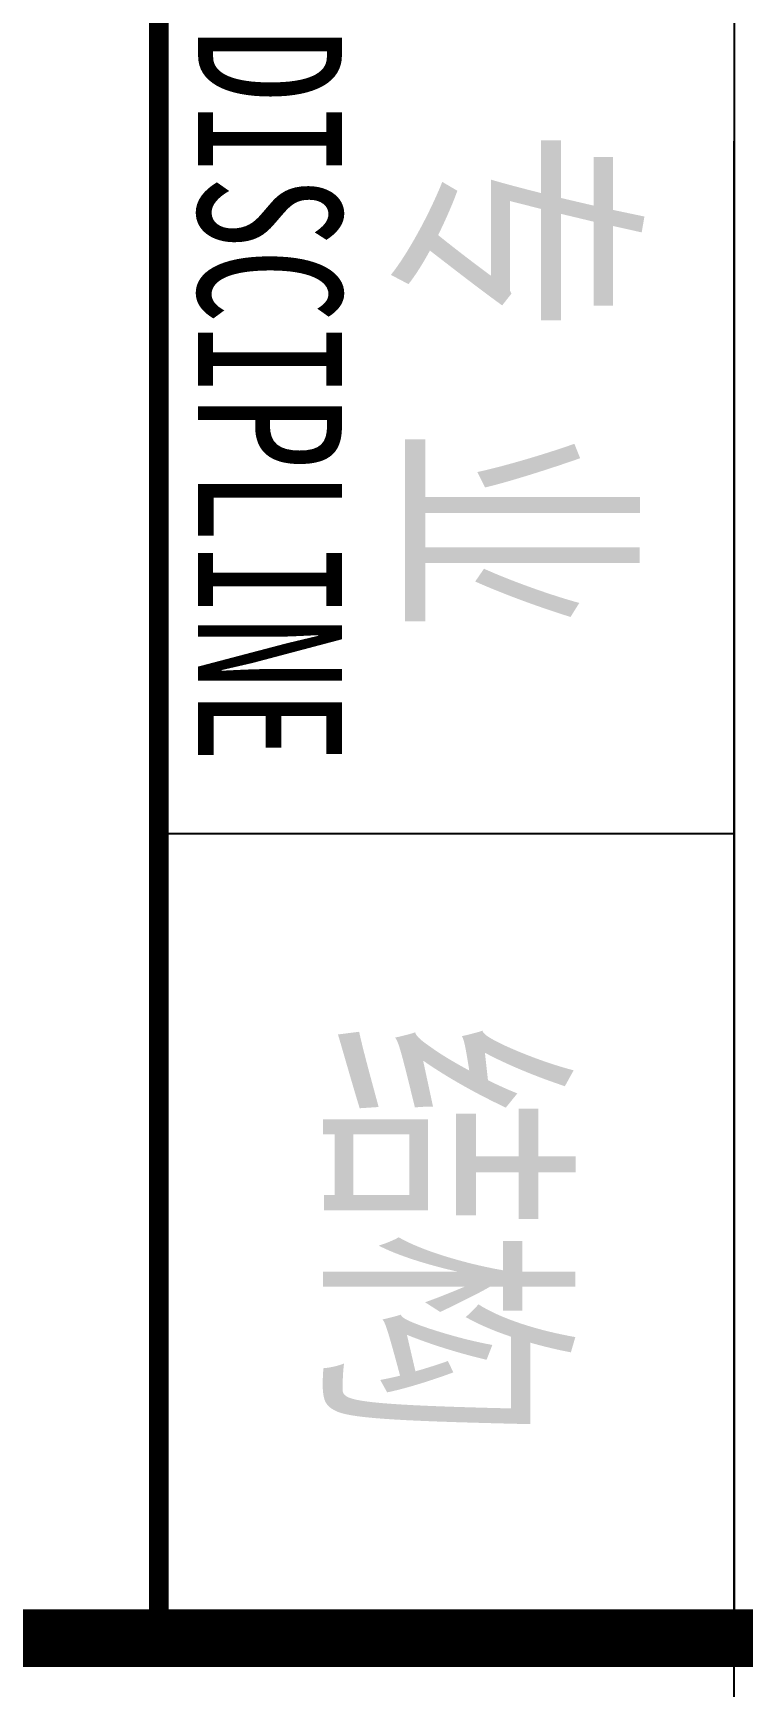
# Model space of a CAD drawing. Header units: millimetres. Extents: x 539196 to 807275, y 431843 to 1156631.
# Drawn here: x 620365 to 622110, y 516823 to 520885 of the extents above; entities that cross this region are included whole.
import ezdxf

# ---------------------------------------------------------------- set-up
doc = ezdxf.new("R2010")
doc.units = ezdxf.units.MM
doc.header["$MEASUREMENT"] = 0
doc.layers.add('PUB_TITLE', color=4, linetype='Continuous')
doc.styles.add('-宋体', font='', dxfattribs={"width": 0.8})
doc.styles.get('-宋体').set_extended_font_data('SimSun')

# ---------------------------------------------------------------- blocks, each defined once
blk = doc.blocks.new('图签11')
for p, q in [((3661955.9, -354170.3), (3668755.9, -354170.3)), ((3668755.9, -354170.3), (3666155.9, -354170.3)), ((3668884.5, -354170.3), (3666210.2, -354170.3)), ((3667358.9, -354170.3), (3667358.9, -355170.3))]:
    blk.add_line(p, q)
at = {"const_width": 34}
blk.add_lwpolyline([(3661955.9, -355170.3), (3668755.9, -355170.3)], dxfattribs=at)
at = {"layer": 'PUB_TITLE', "const_width": 100}
blk.add_lwpolyline([(3661955.9, -326170.7), (3668755.9, -326170.7), (3668755.9, -366170.3), (3661955.9, -366170.3)], close=True, dxfattribs=at)
at = {"style": '-宋体', "width": 0.75}
for s, height, p in [('专', 350, (3666134.9, -354728.1)), ('业', 350, (3666652.4, -354729.1)), ('结构', 350, (3667690.4, -354847.3)), ('DISCIPLINE', 250, (3665960.8, -355101.9))]:
    blk.add_text(s, height=height, dxfattribs=at).set_placement(p)

msp = doc.modelspace()

# ---------------------------------------------------------------- linework, layer by layer
at = {"layer": 'PUB_TITLE', "const_width": 100}
msp.add_lwpolyline([(604402.6, 516943), (661802.6, 516943), (661802.6, 597543), (604402.6, 597543)], close=True, dxfattribs=at)

# ---------------------------------------------------------------- block references
at = {"xscale": 1.41428571427241, "yscale": 1.41428571427241, "zscale": 1.414285714285714, "rotation": 270}
msp.add_blockref('图签11', (1122986.5, 5705612.1), dxfattribs=at)

doc.saveas('drawing.dxf')
